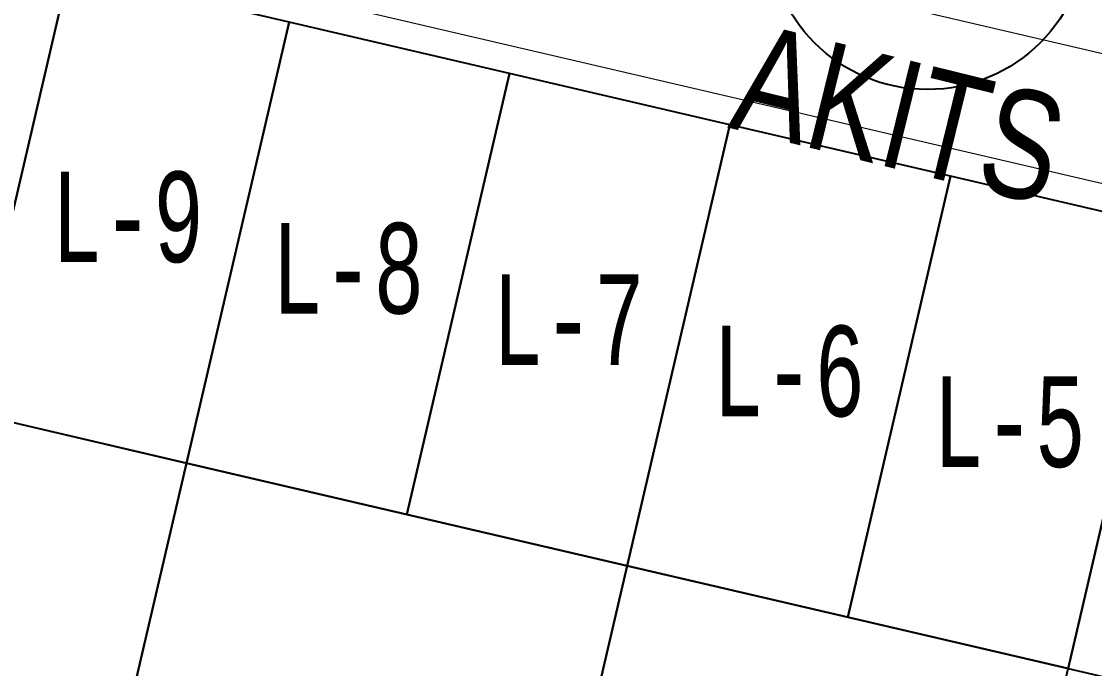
# Model space of a CAD drawing. Header units: millimetres. Extents: x 474016 to 477875, y 2288607 to 2292200.
# Drawn here: x 474146.1 to 474205.4, y 2289299.7 to 2289335.4 of the extents above; entities that cross this region are included whole.
import ezdxf
from ezdxf.enums import TextEntityAlignment as Align

# ---------------------------------------------------------------- set-up
doc = ezdxf.new("R2010")
doc.units = ezdxf.units.MM
doc.header["$LTSCALE"] = 50
for name, color, linetype, lineweight in [('BANQUETA', 251, 'Continuous', 5), ('JARDINES', 98, 'Continuous', 13), ('LOTES', 6, 'Continuous', 15), ('vialidad', 5, 'Continuous', 13)]:
    doc.layers.add(name, color=color, linetype=linetype, lineweight=lineweight)
doc.layers.add('CVL_LOTIF', color=1, linetype='Continuous')
doc.layers.add('MZ Y LT', color=7, linetype='Continuous', lineweight=13, true_color=0x0d2bf2)
doc.styles.add('MONOTXT4', font='MONOTXT4.shx', dxfattribs={"width": 0.55})
doc.styles.get("Standard").update_dxf_attribs({"font": 'arial.ttf'})

msp = doc.modelspace()

# ---------------------------------------------------------------- linework, layer by layer
at = {"color": 3}
msp.add_circle((474196.122, 2289340.462), 8.813, dxfattribs=at)
at = {"layer": 'BANQUETA'}
msp.add_lwpolyline([(474124.839, 2289290.893), (474246.576, 2289262.523, 0.414214), (474248.978, 2289264.017), (474260.099, 2289311.738, 0.414214), (474258.606, 2289314.14), (474136.868, 2289342.51)], format="xyb", dxfattribs=at)
at = {"layer": 'CVL_LOTIF'}
for points in [[(474148.701, 2289338.212), (474136.527, 2289341.049), (474130.853, 2289316.702), (474143.027, 2289313.865)], [(474160.875, 2289335.375), (474148.701, 2289338.212), (474143.027, 2289313.865), (474155.201, 2289311.028)], [(474173.049, 2289332.538), (474160.875, 2289335.375), (474155.201, 2289311.028), (474167.375, 2289308.191)], [(474185.222, 2289329.701), (474173.049, 2289332.538), (474167.375, 2289308.191), (474179.548, 2289305.354)], [(474197.396, 2289326.864), (474185.222, 2289329.701), (474179.548, 2289305.354), (474191.722, 2289302.517)], [(474209.57, 2289324.027), (474197.396, 2289326.864), (474191.722, 2289302.517), (474203.896, 2289299.68)], [(474221.744, 2289321.19), (474209.57, 2289324.027), (474203.896, 2289299.68), (474216.07, 2289296.842)], [(474155.201, 2289311.028), (474130.853, 2289316.702), (474125.179, 2289292.354), (474149.527, 2289286.68)], [(474179.548, 2289305.354), (474155.201, 2289311.028), (474149.527, 2289286.68), (474173.874, 2289281.006)], [(474203.896, 2289299.68), (474179.548, 2289305.354), (474173.874, 2289281.006), (474198.222, 2289275.332)]]:
    msp.add_lwpolyline(points, close=True, dxfattribs=at)
at = {"layer": 'JARDINES'}
msp.add_lwpolyline([(474260.875, 2289323.879, -0.388075), (474260.194, 2289320.957), (474150.143, 2289346.604, -0.386646), (474150.824, 2289349.526)], format="xyb", close=True, dxfattribs=at)
at = {"layer": 'LOTES'}
for p, q in [((474143.027, 2289313.865), (474148.701, 2289338.212)), ((474155.201, 2289311.028), (474160.875, 2289335.375)), ((474167.375, 2289308.191), (474173.049, 2289332.538)), ((474179.548, 2289305.354), (474185.222, 2289329.701)), ((474191.722, 2289302.517), (474197.396, 2289326.864)), ((474203.896, 2289299.68), (474209.57, 2289324.027)), ((474149.527, 2289286.68), (474155.201, 2289311.028)), ((474173.874, 2289281.006), (474179.548, 2289305.354))]:
    msp.add_line(p, q, dxfattribs=at)

# ---------------------------------------------------------------- texts
at = {"layer": 'MZ Y LT', "lineweight": 13, "style": 'MONOTXT4', "width": 0.65}
for s, p in [('L-9', (474151.951, 2289324.62)), ('L-8', (474164.125, 2289321.783)), ('L-7', (474176.298, 2289318.946)), ('L-6', (474188.472, 2289316.109)), ('L-5', (474200.646, 2289313.272))]:
    msp.add_text(s, height=5, dxfattribs=at).set_placement(p, align=Align.MIDDLE)
at = {"layer": 'vialidad', "color": 5, "width": 0.75}
msp.add_text(' AKITS', height=6, rotation=346.18127, dxfattribs=at).set_placement((474193.739, 2289330.515), align=Align.MIDDLE)

doc.saveas('drawing.dxf')
